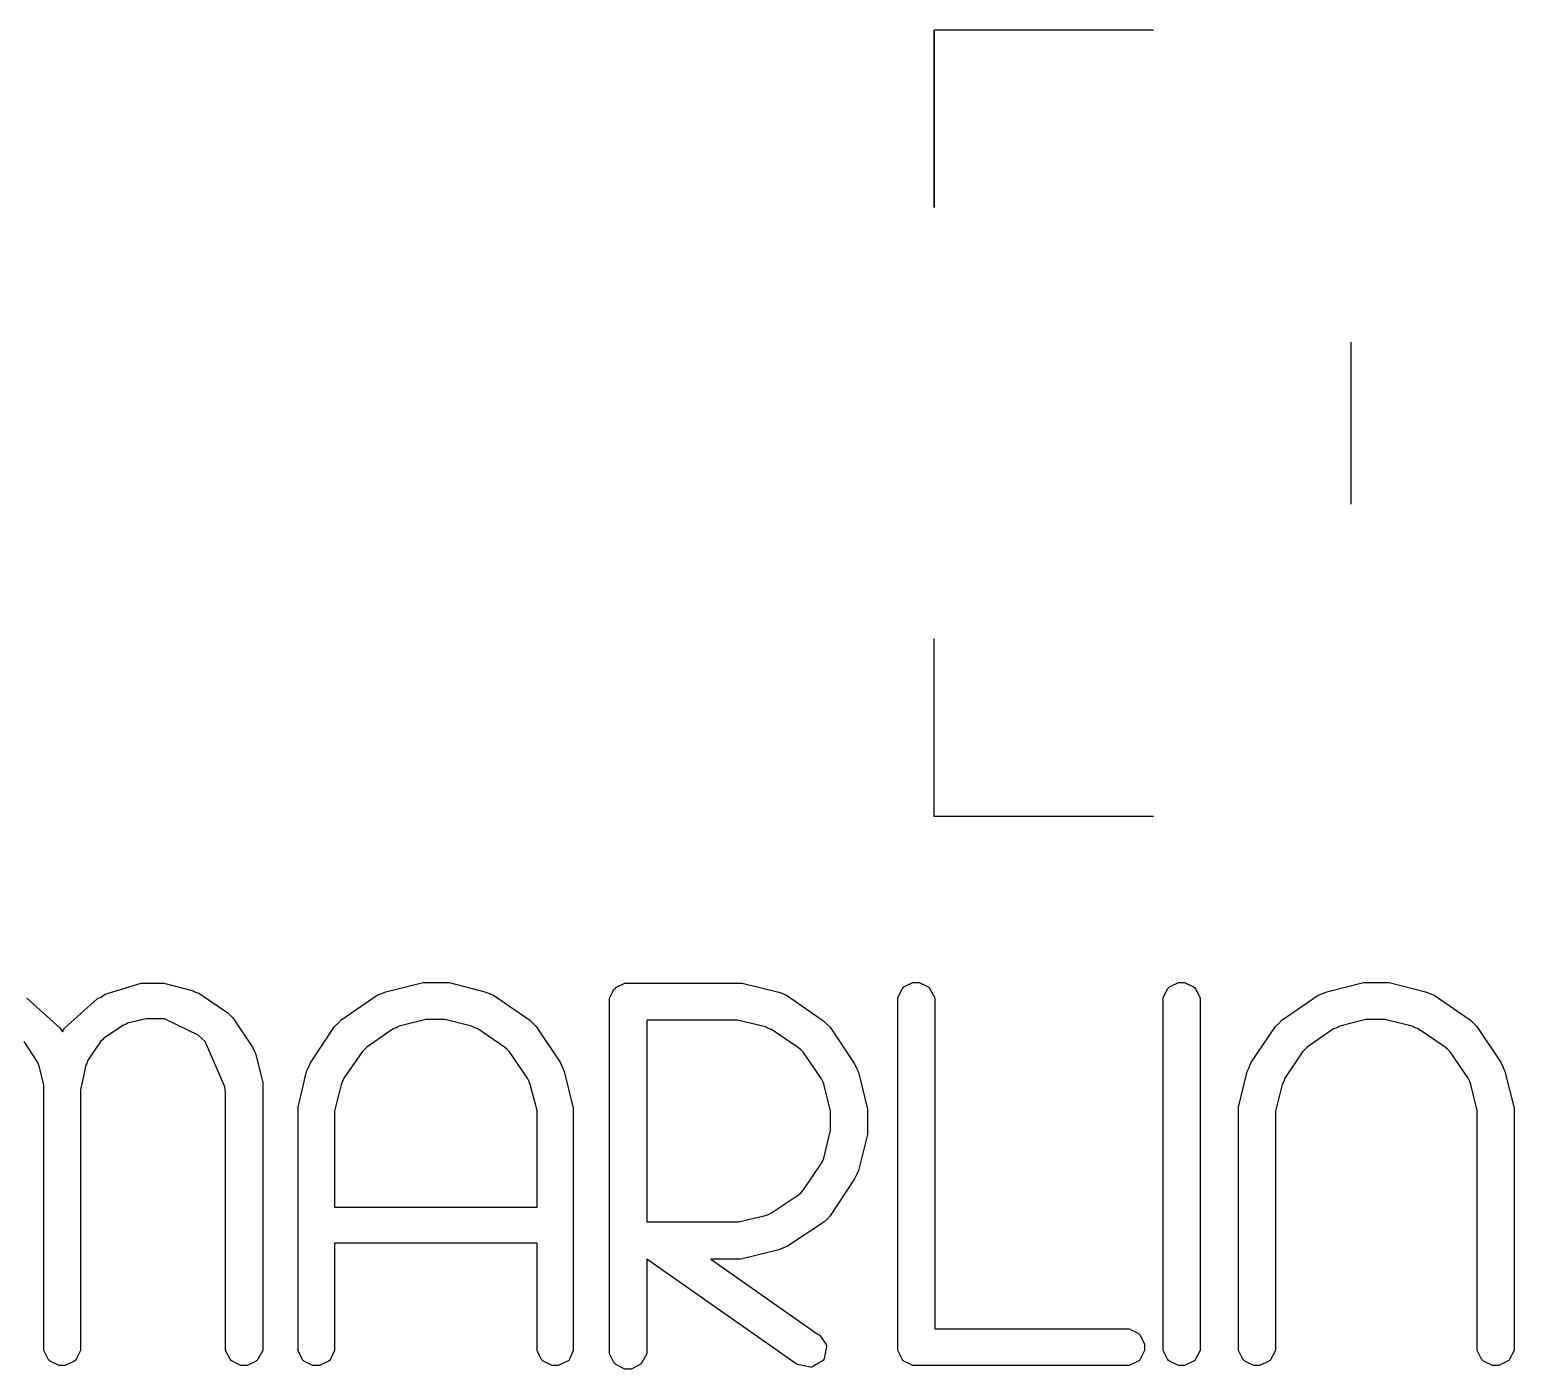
# Model space of a CAD drawing. Extents: x 0 to 132, y 0 to 98.
# Drawn here: x 67.44 to 72.95, y 52.52 to 57.49 of the extents above; entities that cross this region are included whole.
import ezdxf

# ---------------------------------------------------------------- set-up
doc = ezdxf.new("R2010")
doc.units = 0
doc.layers.get('0').update_dxf_attribs({"linetype": 'CONTINUOUS'})

msp = doc.modelspace()

# ---------------------------------------------------------------- linework, layer by layer
at = {"color": 0}
for p, q in [((70.7969, 56.829), (70.7969, 57.489)), ((70.7969, 57.489), (70.7969, 56.829)), ((70.7969, 56.829), (70.7969, 57.489)), ((70.7969, 57.489), (71.6111, 57.489)), ((72.3456, 55.728), (72.3456, 56.3287)), ((70.7969, 54.5691), (70.7969, 55.2291)), ((71.6111, 54.5691), (70.7969, 54.5691)), ((67.7196, 53.909), (67.8533, 53.9503)), ((67.8533, 53.9503), (67.8988, 53.9503)), ((67.8988, 53.9503), (67.9372, 53.9503)), ((67.9372, 53.9503), (68.0434, 53.9228)), ((68.7613, 53.9186), (68.9007, 53.9531)), ((68.9007, 53.9531), (68.9472, 53.9531)), ((68.9472, 53.9531), (68.997, 53.9531)), ((68.997, 53.9531), (69.1293, 53.9186)), ((69.6158, 53.9337), (69.6489, 53.9503)), ((69.6489, 53.9503), (69.6613, 53.9503)), ((69.6613, 53.9503), (70.0345, 53.9503)), ((70.0345, 53.9503), (70.0842, 53.9503)), ((70.0842, 53.9503), (70.2208, 53.9171)), ((70.685, 53.9365), (70.7182, 53.9531)), ((70.7182, 53.9531), (70.7305, 53.9531)), ((70.7305, 53.9531), (70.7415, 53.9531)), ((70.7415, 53.9531), (70.7746, 53.9365)), ((71.6703, 53.9365), (71.7035, 53.9531)), ((71.7035, 53.9531), (71.7158, 53.9531)), ((71.7158, 53.9531), (71.7268, 53.9531)), ((71.7268, 53.9531), (71.7599, 53.9365)), ((72.2545, 53.9186), (72.3911, 53.9531)), ((72.3911, 53.9531), (72.4366, 53.9531)), ((72.4366, 53.9531), (72.4863, 53.9531)), ((72.4863, 53.9531), (72.6211, 53.9186)), ((67.6906, 53.8925), (67.7058, 53.8992)), ((67.7058, 53.8992), (67.7196, 53.909)), ((68.0434, 53.9228), (68.0558, 53.9171)), ((68.0558, 53.9171), (68.0681, 53.9129)), ((68.0681, 53.9129), (68.1757, 53.8399)), ((68.5945, 53.8124), (68.7296, 53.9062)), ((68.7296, 53.9062), (68.7462, 53.9115)), ((68.7462, 53.9115), (68.7613, 53.9186)), ((69.1293, 53.9186), (69.1459, 53.9115)), ((69.1459, 53.9115), (69.161, 53.9062)), ((69.161, 53.9062), (69.2961, 53.8124)), ((69.5925, 53.8939), (69.6087, 53.9267)), ((69.6087, 53.9267), (69.6129, 53.9295)), ((69.6129, 53.9295), (69.6158, 53.9337)), ((70.2208, 53.9171), (70.2374, 53.9101)), ((70.2374, 53.9101), (70.2525, 53.9034)), ((70.2525, 53.9034), (70.3873, 53.8095)), ((70.6617, 53.8963), (70.6783, 53.9295)), ((70.6617, 53.884), (70.6617, 53.8963)), ((70.6783, 53.9295), (70.6822, 53.9323)), ((70.6822, 53.9323), (70.685, 53.9365)), ((70.7746, 53.9365), (70.7789, 53.9323)), ((70.7789, 53.9323), (70.7817, 53.9295)), ((70.7817, 53.9295), (70.7993, 53.8963)), ((70.7993, 53.8963), (70.7993, 53.884)), ((71.647, 53.8963), (71.6636, 53.9295)), ((71.647, 53.884), (71.647, 53.8963)), ((71.6636, 53.9295), (71.6675, 53.9323)), ((71.6675, 53.9323), (71.6703, 53.9365)), ((71.7599, 53.9365), (71.7642, 53.9323)), ((71.7642, 53.9323), (71.767, 53.9295)), ((71.767, 53.9295), (71.7846, 53.8963)), ((71.7846, 53.8963), (71.7846, 53.884)), ((72.088, 53.8124), (72.2231, 53.9062)), ((72.2231, 53.9062), (72.2394, 53.9115)), ((72.2394, 53.9115), (72.2545, 53.9186)), ((72.6211, 53.9186), (72.6376, 53.9115)), ((72.6376, 53.9115), (72.6528, 53.9062)), ((72.6528, 53.9062), (72.7879, 53.8124)), ((67.4289, 53.8949), (67.5513, 53.7849)), ((67.5693, 53.7834), (67.6906, 53.8925)), ((69.5925, 53.8812), (69.5925, 53.8939)), ((69.5925, 52.5861), (69.5925, 53.8812)), ((70.6617, 52.5985), (70.6617, 53.884)), ((70.7993, 53.884), (70.7993, 52.6673)), ((71.647, 52.5985), (71.647, 53.884)), ((71.7846, 53.884), (71.7846, 52.5985)), ((67.7884, 53.7944), (67.7153, 53.7464)), ((67.7968, 53.7972), (67.7884, 53.7944)), ((67.8035, 53.8014), (67.7968, 53.7972)), ((67.8727, 53.818), (67.8035, 53.8014)), ((67.8988, 53.818), (67.8727, 53.818)), ((67.9401, 53.818), (67.8988, 53.818)), ((68.0653, 53.7573), (67.9401, 53.818)), ((68.1757, 53.8399), (68.1852, 53.8304)), ((68.1852, 53.8304), (68.1937, 53.8219)), ((68.1937, 53.8219), (68.2667, 53.7132)), ((68.4816, 53.654), (68.5712, 53.7891)), ((68.5712, 53.7891), (68.5835, 53.8)), ((68.5835, 53.8), (68.5945, 53.8124)), ((68.8111, 53.7905), (68.7998, 53.7849)), ((68.9102, 53.8152), (68.8111, 53.7905)), ((68.9472, 53.8152), (68.9102, 53.8152)), ((68.9804, 53.8152), (68.9472, 53.8152)), ((69.0795, 53.7905), (68.9804, 53.8152)), ((69.0922, 53.7849), (69.0795, 53.7905)), ((69.2961, 53.8124), (69.3085, 53.8)), ((69.3085, 53.8), (69.3194, 53.7891)), ((69.3194, 53.7891), (69.4104, 53.654)), ((70.0345, 53.8124), (69.7301, 53.8124)), ((69.7301, 53.8124), (69.7301, 53.0641)), ((70.0677, 53.8124), (70.0345, 53.8124)), ((70.171, 53.7877), (70.0677, 53.8124)), ((70.182, 53.782), (70.171, 53.7877)), ((70.3873, 53.8095), (70.4, 53.7972)), ((70.4, 53.7972), (70.4109, 53.7863)), ((70.4109, 53.7863), (70.5019, 53.6512)), ((71.9723, 53.654), (72.0644, 53.7891)), ((72.0644, 53.7891), (72.0771, 53.8)), ((72.0771, 53.8), (72.088, 53.8124)), ((72.3029, 53.7905), (72.2919, 53.7849)), ((72.3995, 53.8152), (72.3029, 53.7905)), ((72.4366, 53.8152), (72.3995, 53.8152)), ((72.4697, 53.8152), (72.4366, 53.8152)), ((72.5717, 53.7905), (72.4697, 53.8152)), ((72.5826, 53.7849), (72.5717, 53.7905)), ((72.7879, 53.8124), (72.8003, 53.8)), ((72.8003, 53.8), (72.8116, 53.7891)), ((72.8116, 53.7891), (72.9022, 53.654)), ((67.4673, 53.6593), (67.419, 53.7337)), ((67.5513, 53.7849), (67.5612, 53.7697)), ((67.5612, 53.7697), (67.5693, 53.7834)), ((67.703, 53.7337), (67.6547, 53.6621)), ((67.7101, 53.7393), (67.703, 53.7337)), ((67.7153, 53.7464), (67.7101, 53.7393)), ((68.0791, 53.745), (68.0653, 53.7573)), ((68.0918, 53.7337), (68.0791, 53.745)), ((68.1648, 53.5658), (68.0918, 53.7337)), ((68.7888, 53.7806), (68.6911, 53.7132)), ((68.7998, 53.7849), (68.7888, 53.7806)), ((69.1032, 53.7806), (69.0922, 53.7849)), ((69.2023, 53.7132), (69.1032, 53.7806)), ((70.1933, 53.7778), (70.182, 53.782)), ((70.2938, 53.7104), (70.1933, 53.7778)), ((72.2796, 53.7806), (72.1815, 53.7132)), ((72.2919, 53.7849), (72.2796, 53.7806)), ((72.5936, 53.7806), (72.5826, 53.7849)), ((72.6944, 53.7132), (72.5936, 53.7806)), ((68.2667, 53.7132), (68.272, 53.7009)), ((68.272, 53.7009), (68.2777, 53.6896)), ((68.2777, 53.6896), (68.3052, 53.5809)), ((68.6745, 53.6952), (68.6058, 53.5975)), ((68.6827, 53.7034), (68.6745, 53.6952)), ((68.6911, 53.7132), (68.6827, 53.7034)), ((69.2118, 53.7034), (69.2023, 53.7132)), ((69.2203, 53.6952), (69.2118, 53.7034)), ((69.2877, 53.5975), (69.2203, 53.6952)), ((70.3033, 53.7009), (70.2938, 53.7104)), ((70.3118, 53.6924), (70.3033, 53.7009)), ((70.3792, 53.5947), (70.3118, 53.6924)), ((72.1639, 53.6952), (72.099, 53.5975)), ((72.1734, 53.7034), (72.1639, 53.6952)), ((72.1815, 53.7132), (72.1734, 53.7034)), ((72.704, 53.7034), (72.6944, 53.7132)), ((72.7121, 53.6952), (72.704, 53.7034)), ((72.7798, 53.5975), (72.7121, 53.6952)), ((67.4716, 53.6512), (67.4673, 53.6593)), ((67.4744, 53.643), (67.4716, 53.6512)), ((67.492, 53.5711), (67.4744, 53.643)), ((67.648, 53.6455), (67.6286, 53.5548)), ((67.6522, 53.6526), (67.648, 53.6455)), ((67.6547, 53.6621), (67.6522, 53.6526)), ((68.4361, 53.4899), (68.4678, 53.6222)), ((68.4678, 53.6222), (68.4749, 53.6374)), ((68.4749, 53.6374), (68.4816, 53.654)), ((69.4104, 53.654), (69.4171, 53.6374)), ((69.4171, 53.6374), (69.4242, 53.6222)), ((69.4242, 53.6222), (69.4574, 53.4857)), ((70.5019, 53.6512), (70.5086, 53.6346)), ((70.5086, 53.6346), (70.5157, 53.6194)), ((71.9268, 53.4899), (71.9596, 53.6222)), ((71.9596, 53.6222), (71.9667, 53.6374)), ((71.9667, 53.6374), (71.9723, 53.654)), ((72.9022, 53.654), (72.9093, 53.6374)), ((72.9093, 53.6374), (72.916, 53.6222)), ((72.916, 53.6222), (72.9506, 53.4857)), ((67.492, 53.5436), (67.492, 53.5711)), ((68.1672, 53.5436), (68.1648, 53.5658)), ((68.3052, 53.5809), (68.3052, 53.5436)), ((68.5959, 53.5739), (68.5712, 53.4748)), ((68.6015, 53.5852), (68.5959, 53.5739)), ((68.6058, 53.5975), (68.6015, 53.5852)), ((69.2933, 53.5852), (69.2877, 53.5975)), ((69.2976, 53.5739), (69.2933, 53.5852)), ((69.3237, 53.4776), (69.2976, 53.5739)), ((70.3848, 53.5824), (70.3792, 53.5947)), ((70.3887, 53.5711), (70.3848, 53.5824)), ((70.4123, 53.4748), (70.3887, 53.5711)), ((70.5157, 53.6194), (70.5499, 53.4829)), ((72.0894, 53.5739), (72.0644, 53.4748)), ((72.0947, 53.5852), (72.0894, 53.5739)), ((72.099, 53.5975), (72.0947, 53.5852)), ((72.7851, 53.5852), (72.7798, 53.5975)), ((72.7893, 53.5739), (72.7851, 53.5852)), ((72.8126, 53.4776), (72.7893, 53.5739)), ((67.492, 52.5985), (67.492, 53.5436)), ((67.6286, 53.5548), (67.6286, 53.5436)), ((67.6286, 53.5436), (67.6286, 52.5985)), ((68.1672, 52.5985), (68.1672, 53.5436)), ((68.3052, 53.5436), (68.3052, 52.5985)), ((68.4361, 53.4402), (68.4361, 53.4899)), ((68.5712, 53.4748), (68.5712, 53.4402)), ((69.3237, 53.4402), (69.3237, 53.4776)), ((69.4574, 53.4857), (69.4574, 53.4402)), ((70.4123, 53.4377), (70.4123, 53.4748)), ((70.5499, 53.4829), (70.5499, 53.4377)), ((71.9268, 53.4402), (71.9268, 53.4899)), ((72.0644, 53.4748), (72.0644, 53.4402)), ((72.8126, 53.4402), (72.8126, 53.4776)), ((72.9506, 53.4857), (72.9506, 53.4402)), ((68.4361, 52.5985), (68.4361, 53.4402)), ((68.5712, 53.4402), (68.5712, 53.1192)), ((69.3237, 53.1192), (69.3237, 53.4402)), ((69.4574, 53.4402), (69.4574, 52.5985)), ((70.3887, 53.3054), (70.4123, 53.4046)), ((70.4123, 53.4046), (70.4123, 53.4377)), ((70.5499, 53.4377), (70.5499, 53.388)), ((71.9268, 52.5985), (71.9268, 53.4402)), ((72.0644, 53.4402), (72.0644, 52.5985)), ((72.8126, 52.5985), (72.8126, 53.4402)), ((72.9506, 53.4402), (72.9506, 52.5985)), ((70.5499, 53.388), (70.5157, 53.2543)), ((70.3792, 53.2818), (70.3848, 53.2927)), ((70.3848, 53.2927), (70.3887, 53.3054)), ((70.3118, 53.1827), (70.3792, 53.2818)), ((70.5086, 53.2391), (70.5019, 53.2239)), ((70.5157, 53.2543), (70.5086, 53.2391)), ((70.3033, 53.1731), (70.3118, 53.1827)), ((70.5019, 53.2239), (70.4109, 53.086)), ((70.1933, 53.0973), (70.2938, 53.1647)), ((70.2938, 53.1647), (70.3033, 53.1731)), ((68.5712, 53.1192), (69.3237, 53.1192)), ((70.0705, 53.0641), (70.171, 53.0874)), ((70.171, 53.0874), (70.182, 53.0916)), ((70.182, 53.0916), (70.1933, 53.0973)), ((70.4, 53.0737), (70.3873, 53.0627)), ((70.4109, 53.086), (70.4, 53.0737)), ((69.7301, 53.0641), (70.0345, 53.0641)), ((70.0345, 53.0641), (70.0705, 53.0641)), ((70.3873, 53.0627), (70.2525, 52.9745)), ((69.3237, 52.9855), (68.5712, 52.9855)), ((68.5712, 52.9855), (68.5712, 52.5985)), ((69.3237, 52.5985), (69.3237, 52.9855)), ((70.2208, 52.9608), (70.08, 52.9262)), ((70.2374, 52.9678), (70.2208, 52.9608)), ((70.2525, 52.9745), (70.2374, 52.9678)), ((70.2853, 52.5378), (69.7301, 52.9262)), ((69.7301, 52.9262), (69.7301, 52.5861)), ((70.0345, 52.9262), (69.9685, 52.9262)), ((69.9685, 52.9262), (70.3668, 52.6464)), ((70.08, 52.9262), (70.0345, 52.9262)), ((70.3668, 52.6464), (70.3711, 52.645)), ((70.3711, 52.645), (70.3957, 52.6094)), ((70.7993, 52.6673), (71.5105, 52.6673)), ((71.5105, 52.6673), (71.5215, 52.6673)), ((71.5215, 52.6673), (71.5546, 52.6507)), ((71.5546, 52.6507), (71.5589, 52.6464)), ((71.5589, 52.6464), (71.5617, 52.644)), ((71.5617, 52.644), (71.5779, 52.6108)), ((67.492, 52.5872), (67.492, 52.5985)), ((67.5086, 52.5544), (67.492, 52.5872)), ((67.6286, 52.5872), (67.612, 52.5544)), ((67.6286, 52.5985), (67.6286, 52.5872)), ((68.1672, 52.5872), (68.1672, 52.5985)), ((68.1838, 52.5544), (68.1672, 52.5872)), ((68.3052, 52.5872), (68.2872, 52.5544)), ((68.3052, 52.5985), (68.3052, 52.5872)), ((68.4361, 52.5872), (68.4361, 52.5985)), ((68.4512, 52.5544), (68.4361, 52.5872)), ((68.5712, 52.5872), (68.556, 52.5544)), ((68.5712, 52.5985), (68.5712, 52.5872)), ((69.3237, 52.5872), (69.3237, 52.5985)), ((69.3388, 52.5544), (69.3237, 52.5872)), ((69.4574, 52.5872), (69.4436, 52.5544)), ((69.4574, 52.5985), (69.4574, 52.5872)), ((69.5925, 52.5748), (69.5925, 52.5861)), ((69.6087, 52.542), (69.5925, 52.5748)), ((69.7301, 52.5748), (69.7121, 52.542)), ((69.7301, 52.5861), (69.7301, 52.5748)), ((70.3972, 52.5999), (70.3887, 52.5568)), ((70.3957, 52.6094), (70.3972, 52.6038)), ((70.3972, 52.6038), (70.3972, 52.5999)), ((70.6617, 52.5872), (70.6617, 52.5985)), ((70.6783, 52.5544), (70.6617, 52.5872)), ((71.5779, 52.5872), (71.5617, 52.5544)), ((71.5779, 52.6108), (71.5779, 52.5985)), ((71.5779, 52.5985), (71.5779, 52.5872)), ((71.647, 52.5872), (71.647, 52.5985)), ((71.6636, 52.5544), (71.647, 52.5872)), ((71.7846, 52.5872), (71.767, 52.5544)), ((71.7846, 52.5985), (71.7846, 52.5872)), ((71.9268, 52.5872), (71.9268, 52.5985)), ((71.9434, 52.5544), (71.9268, 52.5872)), ((72.0644, 52.5872), (72.0467, 52.5544)), ((72.0644, 52.5985), (72.0644, 52.5872)), ((72.8126, 52.5872), (72.8126, 52.5985)), ((72.8292, 52.5544), (72.8126, 52.5872)), ((72.9506, 52.5872), (72.9326, 52.5544)), ((72.9506, 52.5985), (72.9506, 52.5872)), ((67.5128, 52.5501), (67.5086, 52.5544)), ((67.5157, 52.5473), (67.5128, 52.5501)), ((67.5488, 52.5307), (67.5157, 52.5473)), ((67.5612, 52.5307), (67.5488, 52.5307)), ((67.5721, 52.5307), (67.5612, 52.5307)), ((67.6053, 52.5473), (67.5721, 52.5307)), ((67.6092, 52.5501), (67.6053, 52.5473)), ((67.612, 52.5544), (67.6092, 52.5501)), ((68.1881, 52.5501), (68.1838, 52.5544)), ((68.1909, 52.5473), (68.1881, 52.5501)), ((68.224, 52.5307), (68.1909, 52.5473)), ((68.2364, 52.5307), (68.224, 52.5307)), ((68.2473, 52.5307), (68.2364, 52.5307)), ((68.2805, 52.5473), (68.2473, 52.5307)), ((68.2847, 52.5501), (68.2805, 52.5473)), ((68.2872, 52.5544), (68.2847, 52.5501)), ((68.4541, 52.5501), (68.4512, 52.5544)), ((68.4569, 52.5473), (68.4541, 52.5501)), ((68.4911, 52.5307), (68.4569, 52.5473)), ((68.5052, 52.5307), (68.4911, 52.5307)), ((68.5161, 52.5307), (68.5052, 52.5307)), ((68.5493, 52.5473), (68.5161, 52.5307)), ((68.5532, 52.5501), (68.5493, 52.5473)), ((68.556, 52.5544), (68.5532, 52.5501)), ((69.3431, 52.5501), (69.3388, 52.5544)), ((69.3455, 52.5473), (69.3431, 52.5501)), ((69.3787, 52.5307), (69.3455, 52.5473)), ((69.391, 52.5307), (69.3787, 52.5307)), ((69.402, 52.5307), (69.391, 52.5307)), ((69.4365, 52.5473), (69.402, 52.5307)), ((69.4408, 52.5501), (69.4365, 52.5473)), ((69.4436, 52.5544), (69.4408, 52.5501)), ((69.6129, 52.5378), (69.6087, 52.542)), ((69.6158, 52.535), (69.6129, 52.5378)), ((69.6489, 52.517), (69.6158, 52.535)), ((69.7054, 52.535), (69.6722, 52.517)), ((69.7096, 52.5378), (69.7054, 52.535)), ((69.7121, 52.542), (69.7096, 52.5378)), ((70.2896, 52.535), (70.2853, 52.5378)), ((70.3365, 52.5254), (70.2896, 52.535)), ((70.3421, 52.5254), (70.3365, 52.5254)), ((70.3474, 52.5268), (70.3421, 52.5254)), ((70.3848, 52.5501), (70.3474, 52.5268)), ((70.3873, 52.553), (70.3848, 52.5501)), ((70.3887, 52.5568), (70.3873, 52.553)), ((70.6822, 52.5501), (70.6783, 52.5544)), ((70.685, 52.5473), (70.6822, 52.5501)), ((70.7182, 52.5307), (70.685, 52.5473)), ((70.7305, 52.5307), (70.7182, 52.5307)), ((71.5105, 52.5307), (70.7305, 52.5307)), ((71.5215, 52.5307), (71.5105, 52.5307)), ((71.5546, 52.5473), (71.5215, 52.5307)), ((71.5589, 52.5501), (71.5546, 52.5473)), ((71.5617, 52.5544), (71.5589, 52.5501)), ((71.6675, 52.5501), (71.6636, 52.5544)), ((71.6703, 52.5473), (71.6675, 52.5501)), ((71.7035, 52.5307), (71.6703, 52.5473)), ((71.7158, 52.5307), (71.7035, 52.5307)), ((71.7268, 52.5307), (71.7158, 52.5307)), ((71.7599, 52.5473), (71.7268, 52.5307)), ((71.7642, 52.5501), (71.7599, 52.5473)), ((71.767, 52.5544), (71.7642, 52.5501)), ((71.9473, 52.5501), (71.9434, 52.5544)), ((71.9501, 52.5473), (71.9473, 52.5501)), ((71.9832, 52.5307), (71.9501, 52.5473)), ((71.9956, 52.5307), (71.9832, 52.5307)), ((72.0065, 52.5307), (71.9956, 52.5307)), ((72.0397, 52.5473), (72.0065, 52.5307)), ((72.0439, 52.5501), (72.0397, 52.5473)), ((72.0467, 52.5544), (72.0439, 52.5501)), ((72.8334, 52.5501), (72.8292, 52.5544)), ((72.8363, 52.5473), (72.8334, 52.5501)), ((72.8694, 52.5307), (72.8363, 52.5473)), ((72.8818, 52.5307), (72.8694, 52.5307)), ((72.8927, 52.5307), (72.8818, 52.5307)), ((72.9259, 52.5473), (72.8927, 52.5307)), ((72.9297, 52.5501), (72.9259, 52.5473)), ((72.9326, 52.5544), (72.9297, 52.5501)), ((69.6613, 52.517), (69.6489, 52.517)), ((69.6722, 52.517), (69.6613, 52.517))]:
    msp.add_line(p, q, dxfattribs=at)

doc.saveas('drawing.dxf')
